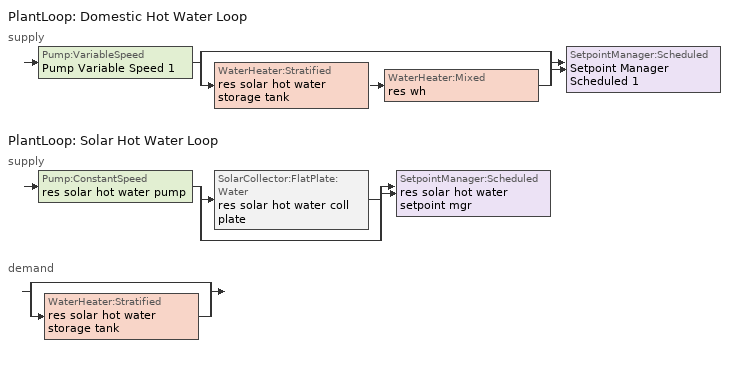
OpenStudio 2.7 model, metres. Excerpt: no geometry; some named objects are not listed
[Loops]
PlantLoop 'Domestic Hot Water Loop'
 supply: Pump:VariableSpeed 'Pump Variable Speed 1' > split
  | bypass
  | WaterHeater:Stratified 'res solar hot water storage tank' > WaterHeater:Mixed 'res wh'
  join > SetpointManager:Scheduled 'Setpoint Manager Scheduled 1'
PlantLoop 'Solar Hot Water Loop'
 supply: Pump:ConstantSpeed 'res solar hot water pump' > split
  | SolarCollector:FlatPlate:Water 'res solar hot water coll plate'
  | bypass
  join > SetpointManager:Scheduled 'res solar hot water setpoint mgr'
 demand: split
  | bypass
  | WaterHeater:Stratified 'res solar hot water storage tank'
[Sizing:Zone]
finished basement zone: Zone Cooling Design Supply Air Temperature Input Method=SupplyAirTemperature; Zone Cooling Design Supply Air Temperature {C}=14; Zone Cooling Design Supply Air Temperature Difference {deltaC}=11.11; Zone Heating Design Supply Air Temperature Input Method=SupplyAirTemperature; Zone Heating Design Supply Air Temperature {C}=40; Zone Heating Design Supply Air Temperature Difference {deltaC}=11.11; Zone Cooling Design Supply Air Humidity Ratio {kg-H2O/kg-air}=0.0085; Zone Heating Design Supply Air Humidity Ratio {kg-H2O/kg-air}=0.008; Cooling Design Air Flow Method=DesignDay; Heating Design Air Flow Method=DesignDay; Account for Dedicated Outdoor Air System=No; Dedicated Outdoor Air System Control Strategy=NeutralSupplyAir; Dedicated Outdoor Air Low Setpoint Temperature for Design {C}=autosize; Dedicated Outdoor Air High Setpoint Temperature for Design {C}=autosize
[Zone equipment]
finished basement zone: residential mshp finished basement zone zone vrf, residential mshp finished basement zone supp heater
[PlantLoop] Load Distribution Scheme=Optimal
Name | Glycol Concentration | Maximum Loop Flow Rate {m3/s} | Plant Loop Volume {m3} | Fluid Type | Maximum Loop Temperature {C} | Minimum Loop Temperature {C} | Minimum Loop Flow Rate {m3/s} | Plant Equipment Operation Heating Load Schedule
Domestic Hot Water Loop | 0 | 0.01 | 0.003
Solar Hot Water Loop | 50 |  | Autocalculate | PropyleneGlycol | 100 | 0 | 0 | Always On Discrete
[Sizing:Plant] Loop Type=Heating; Design Loop Exit Temperature {C}=51.6667; Loop Design Temperature Difference {deltaC}=5.55556; Sizing Option=NonCoincident; Zone Timesteps in Averaging Window=1; Coincident Sizing Factor Mode=None
Domestic Hot Water Loop; Solar Hot Water Loop
[Pump:VariableSpeed]
Pump Variable Speed 1: Rated Flow Rate {m3/s}=0.01; Rated Pump Head {Pa}=1; Rated Power Consumption {W}=0; Motor Efficiency=1; Fraction of Motor Inefficiencies to Fluid Stream=0; Coefficient 1 of the Part Load Performance Curve=0; Coefficient 2 of the Part Load Performance Curve=1; Coefficient 3 of the Part Load Performance Curve=0; Coefficient 4 of the Part Load Performance Curve=0; Pump Control Type=Intermittent; Skin Loss Radiative Fraction=0.5; Design Power Sizing Method=PowerPerFlowPerPressure; Design Electric Power per Unit Flow Rate {W/(m3/s)}=348701.1; Design Shaft Power per Unit Flow Rate per Unit Head {W-s/m3-Pa}=1.28205; Design Minimum Flow Rate Fraction=0
[SetpointManager:Scheduled] Control Variable=Temperature; Schedule=dhw temp
Setpoint Manager Scheduled 1; res solar hot water setpoint mgr
[WaterHeater:Mixed]
res wh: Tank Volume {m3}=0.00378541; Setpoint Temperature Schedule=WH Setpoint Temp; Deadband Temperature Difference {deltaC}=0; Maximum Temperature Limit {C}=99; Heater Control Type=Modulate; Heater Maximum Capacity {W}=2.93071e+10; Heater Minimum Capacity {W}=0; Heater Fuel Type=NaturalGas; Heater Thermal Efficiency=0.7544; Off Cycle Parasitic Fuel Consumption Rate {W}=7.772; Off Cycle Parasitic Fuel Type=Electricity; Off Cycle Parasitic Heat Fraction to Tank=0; On Cycle Parasitic Fuel Consumption Rate {W}=7.772; On Cycle Parasitic Fuel Type=Electricity; On Cycle Parasitic Heat Fraction to Tank=0; Ambient Temperature Indicator=ThermalZone; Ambient Temperature Thermal Zone=finished basement zone; Off Cycle Loss Coefficient to Ambient Temperature {W/K}=0; Off Cycle Loss Fraction to Thermal Zone=1; On Cycle Loss Coefficient to Ambient Temperature {W/K}=0; On Cycle Loss Fraction to Thermal Zone=1; Use Side Effectiveness=1; Source Side Effectiveness=1; Use Side Design Flow Rate {m3/s}=autosize; Source Side Design Flow Rate {m3/s}=autosize; Indirect Water Heating Recovery Time {hr}=1.5; Source Side Flow Control Mode=IndirectHeatPrimarySetpoint
[Pump:ConstantSpeed]
res solar hot water pump: Rated Flow Rate {m3/s}=5.68724e-05; Rated Pump Head {Pa}=90000; Rated Power Consumption {W}=32; Motor Efficiency=0.3; Fraction of Motor Inefficiencies to Fluid Stream=0.2; Pump Control Type=Intermittent; Design Power Sizing Method=PowerPerFlowPerPressure; Design Electric Power per Unit Flow Rate {W/(m3/s)}=348701.1; Design Shaft Power per Unit Flow Rate per Unit Head {W-s/m3-Pa}=1.28205
[SolarCollector:FlatPlate:Water]
res solar hot water coll plate: SolarCollectorPerformance=res solar hot water coll perf; Surface=res solar hot water shading surface; Maximum Flow Rate {m3/s}=5.68724e-05
[SolarCollectorPerformance:FlatPlate]
res solar hot water coll perf: Gross Area {m2}=3.71612; Test Fluid=Water; Test Flow Rate {m3/s}=5.68724e-05; Test Correlation Type=Inlet; Coefficient 1 of Efficiency Equation=0.77; Coefficient 2 of Efficiency Equation {W/m2-K}=-4.50265; Coefficient 2 of Incident Angle Modifier=-0.1; Coefficient 3 of Incident Angle Modifier=-0.0055
[WaterHeater:Stratified]
res solar hot water storage tank: Tank Volume {m3}=0.227125; Tank Height {m}=0.114628; Tank Shape=VerticalCylinder; Tank Perimeter {m}=0.120038; Maximum Temperature Limit {C}=99; Heater Priority Control=MasterSlave; Heater 1 Setpoint Temperature Schedule=WH Setpoint Temp; Heater 1 Deadband Temperature Difference {deltaC}=2; Heater 1 Capacity {W}=0; Heater 1 Height {m}=0; Heater 2 Setpoint Temperature Schedule=WH Setpoint Temp; Heater 2 Deadband Temperature Difference {deltaC}=5; Heater 2 Capacity {W}=0; Heater 2 Height {m}=0; Heater Fuel Type=Electricity; Heater Thermal Efficiency=1; Off Cycle Parasitic Fuel Consumption Rate {W}=10; Off Cycle Parasitic Fuel Type=Electricity; Off Cycle Parasitic Heat Fraction to Tank=0; Off Cycle Parasitic Height {m}=0; On Cycle Parasitic Fuel Consumption Rate {W}=10; On Cycle Parasitic Fuel Type=Electricity; On Cycle Parasitic Heat Fraction to Tank=0; On Cycle Parasitic Height {m}=0; Ambient Temperature Indicator=ThermalZone; Ambient Temperature Thermal Zone=living zone; Uniform Skin Loss Coefficient per Unit Area to Ambient Temperature {W/m2-K}=0.5678; Skin Loss Fraction to Zone=1; Off Cycle Flue Loss Coefficient to Ambient Temperature {W/K}=0; Off Cycle Flue Loss Fraction to Zone=1; Use Side Effectiveness=1; Use Side Inlet Height {m}=0; Use Side Outlet Height {m}=0.114628; Source Side Effectiveness=0.7; Source Side Inlet Height {m}=0.0382094; Source Side Outlet Height {m}=0; Inlet Mode=Fixed; Use Side Design Flow Rate {m3/s}=autosize; Source Side Design Flow Rate {m3/s}=5.68724e-05; Indirect Water Heating Recovery Time {hr}=1.5; Number of Nodes=8; Additional Destratification Conductivity {W/m-K}=0; Node 1 Additional Loss Coefficient {W/m2-K}=0; Node 2 Additional Loss Coefficient {W/m2-K}=0; Node 3 Additional Loss Coefficient {W/m2-K}=0; Node 4 Additional Loss Coefficient {W/m2-K}=0; Node 5 Additional Loss Coefficient {W/m2-K}=0; Node 6 Additional Loss Coefficient {W/m2-K}=0; Node 7 Additional Loss Coefficient {W/m2-K}=0; Node 8 Additional Loss Coefficient {W/m2-K}=0; Node 9 Additional Loss Coefficient {W/m2-K}=0; Node 10 Additional Loss Coefficient {W/m2-K}=0; Node 11 Additional Loss Coefficient {W/m2-K}=0; Node 12 Additional Loss Coefficient {W/m2-K}=0; Source Side Flow Control Mode=IndirectHeatPrimarySetpoint
[Coil:Heating:DX:VariableRefrigerantFlow]
residential mshp finished basement zone heating coil: Availability Schedule=residential heating season; Rated Total Heating Capacity {W}=1819.12; Rated Air Flow Rate {m3/s}=0.0813729; Heating Capacity Ratio Modifier Function of Temperature Curve=ConstantCubic; Heating Capacity Modifier Function of Flow Fraction Curve=ConstantCubic
[Coil:Cooling:DX:VariableRefrigerantFlow]
residential mshp finished basement zone cooling coil: Availability Schedule=residential cooling season; Rated Total Cooling Capacity {W}=1751.96; Rated Sensible Heat Ratio=0.67638; Rated Air Flow Rate {m3/s}=0.0832668; Cooling Capacity Ratio Modifier Function of Temperature Curve=ConstantCubic; Cooling Capacity Modifier Curve Function of Flow Fraction=ConstantCubic
[AirConditioner:VariableRefrigerantFlow]
residential mshp finished basement zone ac vrf: Availability Schedule=Always On Discrete; Rated Total Cooling Capacity {W}=1751.96; Rated Cooling COP {W/W}=2.34548; Minimum Outdoor Temperature in Cooling Mode {C}=-6; Maximum Outdoor Temperature in Cooling Mode {C}=60; Cooling Capacity Ratio Modifier Function of Low Temperature Curve=Cool-CAP-fT10; Cooling Capacity Ratio Boundary Curve=Air Conditioner Variable Refrigerant Flow 1 VRFCoolCapFTBoundary 1; Cooling Capacity Ratio Modifier Function of High Temperature Curve=Air Conditioner Variable Refrigerant Flow 1 VRFCoolCapFTHi 1; Cooling Energy Input Ratio Modifier Function of Low Temperature Curve=Cool-EIR-fT10; Cooling Energy Input Ratio Boundary Curve=Air Conditioner Variable Refrigerant Flow 1 VRFCoolEIRFTBoundary 1; Cooling Energy Input Ratio Modifier Function of High Temperature Curve=Air Conditioner Variable Refrigerant Flow 1 VRFCoolEIRFTHi 1; Cooling Energy Input Ratio Modifier Function of Low Part-Load Ratio Curve=Cool-EIR-fPLR10; Cooling Energy Input Ratio Modifier Function of High Part-Load Ratio Curve=Air Conditioner Variable Refrigerant Flow 1 CoolingEIRHiPLR 1; Cooling Combination Ratio Correction Factor Curve=Air Conditioner Variable Refrigerant Flow 1 CoolingCombRatio 1; Cooling Part-Load Fraction Correlation Curve=Cool-PLF-fPLR10; Rated Total Heating Capacity {W}=1819.12; Rated Total Heating Capacity Sizing Ratio {W/W}=1; Rated Heating COP {W/W}=2.79255; Minimum Outdoor Temperature in Heating Mode {C}=-34.4444; Maximum Outdoor Temperature in Heating Mode {C}=40; Heating Capacity Ratio Modifier Function of Low Temperature Curve=Heat-CAP-fT10; Heating Capacity Ratio Boundary Curve=Air Conditioner Variable Refrigerant Flow 1 VRFHeatCapFTBoundary 1; Heating Capacity Ratio Modifier Function of High Temperature Curve=Air Conditioner Variable Refrigerant Flow 1 VRFHeatCapFTHi 1; Heating Energy Input Ratio Modifier Function of Low Temperature Curve=Heat-EIR-fT10; Heating Energy Input Ratio Boundary Curve=Air Conditioner Variable Refrigerant Flow 1 VRFHeatEIRFTBoundary 1; Heating Energy Input Ratio Modifier Function of High Temperature Curve=Air Conditioner Variable Refrigerant Flow 1 VRFHeatEIRFTHi 1; Heating Performance Curve Outdoor Temperature Type=DryBulbTemperature; Heating Energy Input Ratio Modifier Function of Low Part-Load Ratio Curve=Heat-EIR-fPLR10; Heating Energy Input Ratio Modifier Function of High Part-Load Ratio Curve=Air Conditioner Variable Refrigerant Flow 1 HeatingEIRHiPLR 1; Heating Combination Ratio Correction Factor Curve=Air Conditioner Variable Refrigerant Flow 1 HeatingCombRatio 1; Heating Part-Load Fraction Correlation Curve=Heat-PLF-fPLR10; Minimum Heat Pump Part-Load Ratio=0.333333; Zone Name for Master Thermostat Location=finished basement zone; Master Thermostat Priority Control Type=LoadPriority; Heat Pump Waste Heat Recovery=No; Equivalent Piping Length used for Piping Correction Factor in Cooling Mode {m}=0; Vertical Height used for Piping Correction Factor {m}=0; Piping Correction Factor for Length in Cooling Mode Curve=Air Conditioner Variable Refrigerant Flow 1 CoolingLengthCorrectionFactor 1; Piping Correction Factor for Height in Cooling Mode Coefficient=0; Equivalent Piping Length used for Piping Correction Factor in Heating Mode {m}=0; Piping Correction Factor for Height in Heating Mode Coefficient=0; Crankcase Heater Power per Compressor {W}=0; Number of Compressors=1; Ratio of Compressor Size to Total Compressor Capacity=1; Maximum Outdoor Dry-bulb Temperature for Crankcase Heater {C}=7; Defrost Strategy=ReverseCycle; Defrost Control=OnDemand; Defrost Energy Input Ratio Modifier Function of Temperature Curve=DefrostEIR; Defrost Time Period Fraction=0.058333; Resistive Defrost Heater Capacity {W}=1e-007; Maximum Outdoor Dry-bulb Temperature for Defrost Operation {C}=4.44444; Water Condenser Volume Flow Rate {m3/s}=autosize; Evaporative Condenser Effectiveness=0.9; Evaporative Condenser Air Flow Rate {m3/s}=autosize; Evaporative Condenser Pump Rated Power Consumption {W}=autosize; Basin Heater Capacity {W/K}=0; Basin Heater Setpoint Temperature {C}=2; Fuel Type=Electricity; Minimum Outdoor Temperature in Heat Recovery Mode {C}=0; Maximum Outdoor Temperature in Heat Recovery Mode {C}=20; Initial Heat Recovery Cooling Capacity Fraction=0.5; Heat Recovery Cooling Capacity Time Constant {hr}=0.083; Initial Heat Recovery Cooling Energy Fraction=1; Heat Recovery Cooling Energy Time Constant {hr}=0; Initial Heat Recovery Heating Capacity Fraction=0.5; Heat Recovery Heating Capacity Time Constant {hr}=0.083; Initial Heat Recovery Heating Energy Fraction=0.5; Heat Recovery Heating Energy Time Constant {hr}=0
[Fan:OnOff]
residential mshp finished basement zone supply fan: Availability Schedule=Always On Discrete; Fan Total Efficiency=0.75; Pressure Rise {Pa}=111.241; Maximum Flow Rate {m3/s}=0.0813733; Motor Efficiency=1; Motor In Airstream Fraction=1; Fan Power Ratio Function of Speed Ratio Curve=Fan On Off Power Curve 1; Fan Efficiency Ratio Function of Speed Ratio Curve=Fan On Off Efficiency Curve 1
[ZoneHVAC:TerminalUnit:VariableRefrigerantFlow]
residential mshp finished basement zone zone vrf: Terminal Unit Availability schedule=Always On Discrete; Supply Air Flow Rate During Cooling Operation {m3/s}=0.0154207; Supply Air Flow Rate When No Cooling is Needed {m3/s}=0; Supply Air Flow Rate During Heating Operation {m3/s}=0.0813729; Supply Air Flow Rate When No Heating is Needed {m3/s}=0; Outdoor Air Flow Rate During Cooling Operation {m3/s}=0; Outdoor Air Flow Rate During Heating Operation {m3/s}=0; Outdoor Air Flow Rate When No Cooling or Heating is Needed {m3/s}=0; Supply Air Fan Operating Mode Schedule=Always Off Discrete; Supply Air Fan=residential mshp finished basement zone supply fan; Cooling Coil=residential mshp finished basement zone cooling coil; Heating Coil=residential mshp finished basement zone heating coil; Zone Terminal Unit On Parasitic Electric Energy Use {W}=0; Zone Terminal Unit Off Parasitic Electric Energy Use {W}=0; Rated Total Heating Capacity Sizing Ratio {W/W}=1
[ZoneHVAC:Baseboard:Convective:Electric]
residential mshp finished basement zone supp heater: Availability Schedule=residential heating season; Nominal Capacity {W}=29307.1; Efficiency=1
[EnergyManagementSystem:Program]
res_infil_1_program: Set p_m = 0.14; Set p_s = 0.22; Set s_m = 270; Set s_s = 370; Set z_m = 9.99744; Set z_s = 2.4384; Set f_t = (((s_m/z_m)^p_m)*((z_s/s_s)^p_s)); Set Tdiff = res_af_1_tin_s-res_af_1_tt_s; Set dT = @Abs Tdiff; Set c = 0.0784; Set Cs = 0.0471; Set Cw = 0.1406; Set n = 0.67; Set sft = (f_t*0.5); Set temp1 = ((c*Cw)*((sft*res_af_vw_s)^(2*n)))^2; Set Qn = (((c*Cs*(dT^n))^2)+temp1)^0.5; Set Tdiff = res_af_1_tin_s-res_af_1_tt_s; Set dT = @Abs Tdiff; Set QWHV = res_infil_1_wh_sch_s*0.0389; Set Qrange = res_infil_1_range_sch_s*0.0472; Set Qdryer = 0.0; Set Qbath = res_infil_1_bath_sch_s*0.0708; Set QhpwhOut = 0; Set QhpwhIn = 0; Set QductsOut = res_ds_1_lk_ret_fan_equiv; Set QductsIn = res_ds_1_lk_sup_fan_equiv; Set Qout = QWHV+Qrange+Qbath+Qdryer+QhpwhOut+QductsOut; Set Qin = QhpwhIn+QductsIn; Set Qu = (@Abs (Qout-Qin)); Set Qb = (@Min Qout Qin); Set faneff_wh = 0.9438948864000002; Set res_infil_1_house_fan_act = (QWHV*300)/faneff_wh; Set faneff_sp = 0.4719474432000001; Set res_infil_1_range_fan_act = (Qrange*300)/faneff_sp; Set res_infil_1_bath_fan_act = (Qbath*300)/faneff_sp; Set Q_acctd_for_elsewhere = QhpwhOut+QhpwhIn+QductsOut+QductsIn; Set res_infil_1_flow_act = (((Qu^2)+(Qn^2))^0.5)-Q_acctd_for_elsewhere; Set res_infil_1_flow_act = (@Max res_infil_1_flow_act 0)
[EnergyManagementSystem:ProgramCallingManager]
res af_1 program calling manager: BeginTimestepBeforePredictor; res_infil_1_program; res_nv_1_program
res ds_1 program calling manager: EndOfSystemTimestepAfterHVACReporting; res_ds_1_program
[Schedule:Ruleset]
Name | Default Day Schedule
residential heating season | Schedule Day 4
residential cooling season | Schedule Day 7
[Schedule:Day]
Schedule Day 4; Schedule Day 7: 24, 0, 0
residential heating season allday1; residential heating season allday2; residential heating season allday3; residential heating season allday4; residential heating season allday5; residential heating season allday6; residential heating season allday7; residential heating season allday8; residential heating season allday9; residential heating season allday10; residential heating season allday11; residential heating season allday12; residential cooling season allday1; residential cooling season allday2; residential cooling season allday3; residential cooling season allday4; residential cooling season allday5; residential cooling season allday6; residential cooling season allday7; residential cooling season allday8; residential cooling season allday9; residential cooling season allday10; residential cooling season allday11; residential cooling season allday12: 24, 0, 1
[Schedule:Rule] Apply Sunday=Yes; Apply Monday=Yes; Apply Tuesday=Yes; Apply Wednesday=Yes; Apply Thursday=Yes; Apply Friday=Yes; Apply Saturday=Yes; Date Specification Type=DateRange; Start Day=1
Name | Schedule Ruleset | Rule Order | Day Schedule | Start Month | End Month | End Day
residential heating season allday ruleset1 | residential heating season | 11 | residential heating season allday1 | 1 | 1 | 31
residential heating season allday ruleset2 | residential heating season | 10 | residential heating season allday2 | 2 | 2 | 28
residential heating season allday ruleset3 | residential heating season | 9 | residential heating season allday3 | 3 | 3 | 31
residential heating season allday ruleset4 | residential heating season | 8 | residential heating season allday4 | 4 | 4 | 30
residential heating season allday ruleset5 | residential heating season | 7 | residential heating season allday5 | 5 | 5 | 31
residential heating season allday ruleset6 | residential heating season | 6 | residential heating season allday6 | 6 | 6 | 30
residential heating season allday ruleset7 | residential heating season | 5 | residential heating season allday7 | 7 | 7 | 31
residential heating season allday ruleset8 | residential heating season | 4 | residential heating season allday8 | 8 | 8 | 31
residential heating season allday ruleset9 | residential heating season | 3 | residential heating season allday9 | 9 | 9 | 30
residential heating season allday ruleset10 | residential heating season | 2 | residential heating season allday10 | 10 | 10 | 31
residential heating season allday ruleset11 | residential heating season | 1 | residential heating season allday11 | 11 | 11 | 30
residential heating season allday ruleset12 | residential heating season | 0 | residential heating season allday12 | 12 | 12 | 31
residential cooling season allday ruleset1 | residential cooling season | 11 | residential cooling season allday1 | 1 | 1 | 31
residential cooling season allday ruleset2 | residential cooling season | 10 | residential cooling season allday2 | 2 | 2 | 28
residential cooling season allday ruleset3 | residential cooling season | 9 | residential cooling season allday3 | 3 | 3 | 31
residential cooling season allday ruleset4 | residential cooling season | 8 | residential cooling season allday4 | 4 | 4 | 30
residential cooling season allday ruleset5 | residential cooling season | 7 | residential cooling season allday5 | 5 | 5 | 31
residential cooling season allday ruleset6 | residential cooling season | 6 | residential cooling season allday6 | 6 | 6 | 30
residential cooling season allday ruleset7 | residential cooling season | 5 | residential cooling season allday7 | 7 | 7 | 31
residential cooling season allday ruleset8 | residential cooling season | 4 | residential cooling season allday8 | 8 | 8 | 31
residential cooling season allday ruleset9 | residential cooling season | 3 | residential cooling season allday9 | 9 | 9 | 30
residential cooling season allday ruleset10 | residential cooling season | 2 | residential cooling season allday10 | 10 | 10 | 31
residential cooling season allday ruleset11 | residential cooling season | 1 | residential cooling season allday11 | 11 | 11 | 30
residential cooling season allday ruleset12 | residential cooling season | 0 | residential cooling season allday12 | 12 | 12 | 31
[Schedule:Constant]
Name | Value
dhw temp; WH Setpoint Temp | 51.6667
Always On Discrete | 1
Always Off Discrete | 0
[Curve:Biquadratic]
Name | Coefficient1 Constant | Coefficient2 x | Coefficient3 x**2 | Coefficient4 y | Coefficient5 y**2 | Coefficient6 x*y | Minimum Value of x | Maximum Value of x | Minimum Value of y | Maximum Value of y
Cool-CAP-fT10 | 1.00899 | 0.00651275 | 0 | 0.00391757 | -0.000222647 | 0 | 13.88 | 23.88 | 18.33 | 51.66
Cool-EIR-fT10 | 0.429214 | -0.00360484 | 4.57832e-05 | 0.0264909 | -0.000159212 | -0.000159063 | 13.88 | 23.88 | 18.33 | 51.66
Heat-CAP-fT10 | 1.00293 | -0.0103867 | 0 | 0.0259615 | 0 | 0 | -100 | 100 | -100 | 100
Heat-EIR-fT10 | 0.966475 | 0.00591495 | 0.000191202 | -0.0129657 | 4.22532e-05 | -0.000524003 | -100 | 100 | -100 | 100
DefrostEIR | 0.1528 | 0 | 0 | 0 | 0 | 0 | -100 | 100 | -100 | 100
Air Conditioner Variable Refrigerant Flow 1 VRFCoolCapFTHi 1 | 0.686736 | 0.0207631 | 0.0005447 | -0.0016218 | -4.259e-07 | -0.0003392 | 15 | 24 | 16 | 43
Air Conditioner Variable Refrigerant Flow 1 VRFCoolEIRFTHi 1 | -1.43951 | 0.161985 | -0.00349118 | 0.0269443 | 0.000134616 | -0.000671494 | 15 | 23.9 | 16.8 | 43.3
Air Conditioner Variable Refrigerant Flow 1 VRFHeatCapFTHi 1 | 2.58599 | -0.0953227 | 0.000955329 | 0 | 0 | 0 | 21.1 | 27.2 | -9.44 | 15
Air Conditioner Variable Refrigerant Flow 1 VRFHeatEIRFTHi 1 | 1.38857 | -0.0229771 | 0.000537274 | -0.0273937 | 0.000403043 | -5.9786e-05 | 21.1 | 27.2 | 0 | 1
Air Conditioner Variable Refrigerant Flow 1 CoolingLengthCorrectionFactor 1 | 2.03882 | -0.00242606 | 3.5512e-06 | -1.68581 | 0.668703 | -4.5706e-05 | 7.62 | 182.88 | 0.8 | 1.5
[Curve:Quadratic] Maximum Value of x=1
Name | Coefficient1 Constant | Coefficient2 x | Coefficient3 x**2 | Minimum Value of x | Input Unit Type for X | Output Unit Type | Minimum Curve Output | Maximum Curve Output
Cool-EIR-fPLR10 | 0.100755 | -0.131545 | 1.03092 | 0.407407 | Dimensionless | Dimensionless
Cool-PLF-fPLR10 | 0.75 | 0.25 | 0 | 0 |  |  | 0.7 | 1
Heat-EIR-fPLR10 | -0.169542 | 1.16727 | 0 | 0.333333 | Dimensionless | Dimensionless
Heat-PLF-fPLR10 | 0.6 | 0.4 | 0 | 0 |  |  | 0.7 | 1
[Curve:Cubic]
Name | Coefficient1 Constant | Coefficient2 x | Coefficient3 x**2 | Coefficient4 x**3 | Minimum Value of x | Maximum Value of x
ConstantCubic | 1 | 0 | 0 | 0 | -100 | 100
Air Conditioner Variable Refrigerant Flow 1 VRFCoolCapFTBoundary 1 | 25.73 | -0.0315004 | -0.014166 | 0 | 11 | 30
Air Conditioner Variable Refrigerant Flow 1 VRFCoolEIRFTBoundary 1 | 25.7347 | -0.0315004 | -0.014166 | 0 | 15 | 24
Air Conditioner Variable Refrigerant Flow 1 CoolingEIRHiPLR 1; Air Conditioner Variable Refrigerant Flow 1 HeatingEIRHiPLR 1 | 1 | 0 | 0 | 0 | 1 | 1.5
Air Conditioner Variable Refrigerant Flow 1 CoolingCombRatio 1 | 0.576593 | 0.634941 | -0.307609 | 0.0960753 | 1 | 1.5
Air Conditioner Variable Refrigerant Flow 1 VRFHeatCapFTBoundary 1; Air Conditioner Variable Refrigerant Flow 1 VRFHeatEIRFTBoundary 1 | 58.577 | -3.0255 | 0.0193 | 0 | 15 | 23.9
Air Conditioner Variable Refrigerant Flow 1 HeatingCombRatio 1 | 0.76672 | 0.26173 | -0.015911 | -0.0125388 | 1 | 1.5
Fan On Off Efficiency Curve 1 | 1 | 0 | 0 | 0 | 0 | 1
[Curve:Exponent]
Fan On Off Power Curve 1: Coefficient1 Constant=1; Coefficient2 Constant=0; Coefficient3 Constant=0; Minimum Value of x=0; Maximum Value of x=1
